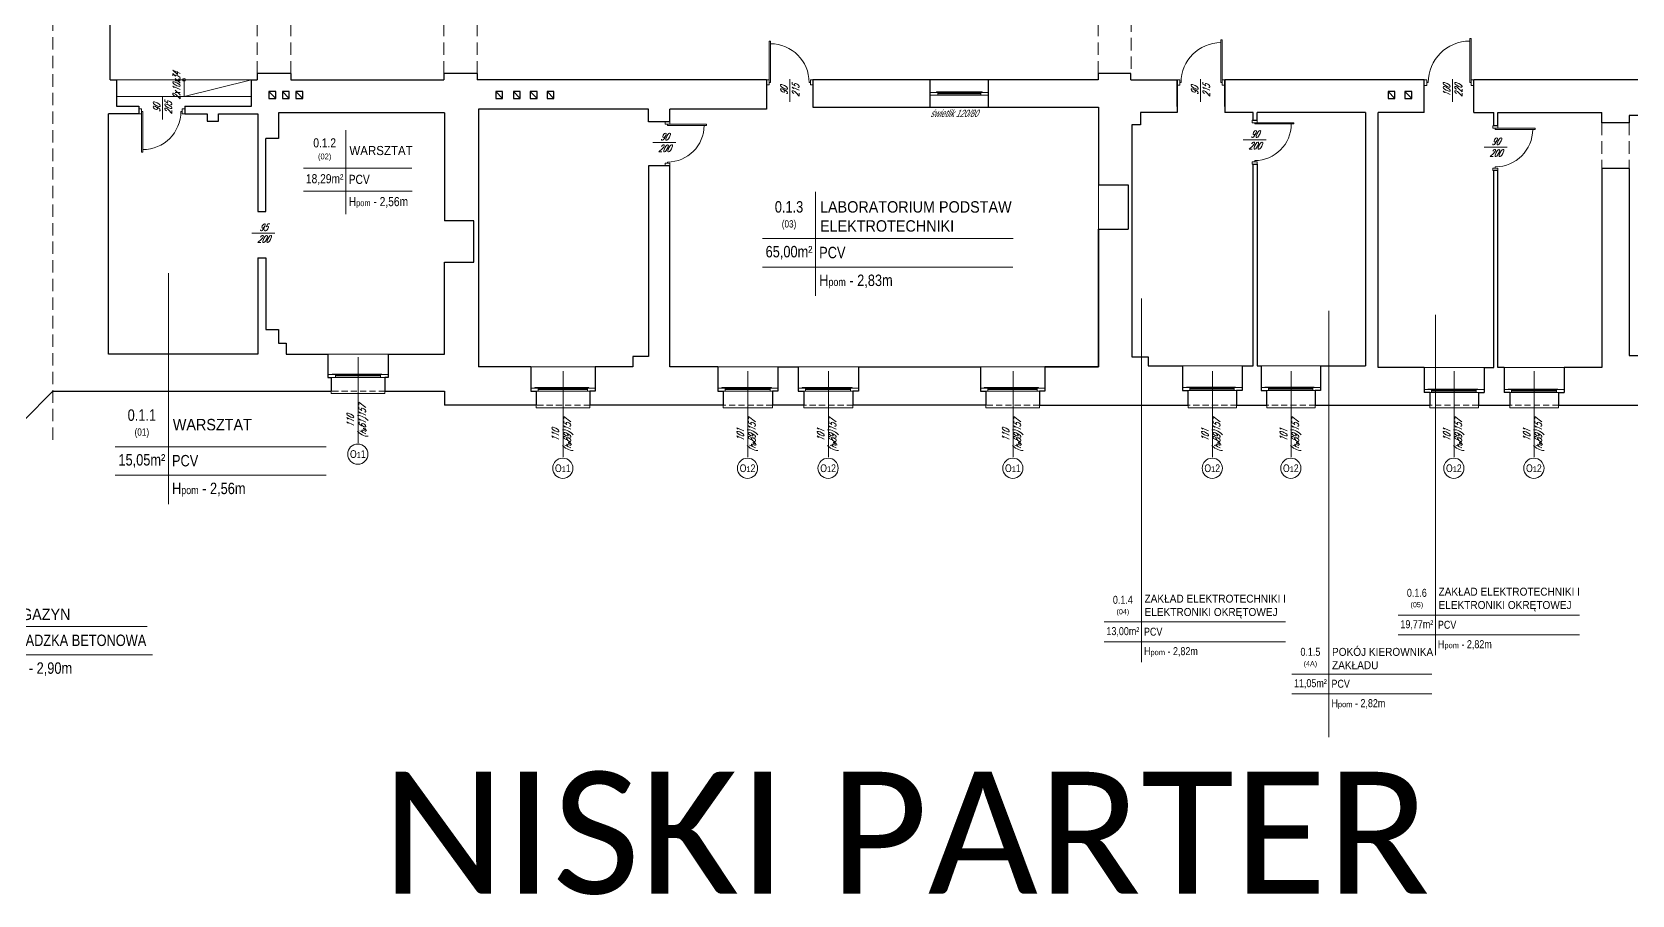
# Model space of a CAD drawing. Header units: millimetres. Extents: x -18485 to 40303, y -22087 to 35064.
# Drawn here: x 7572 to 10850, y 22516 to 24285 of the extents above; entities that cross this region are included whole.
import ezdxf

# ---------------------------------------------------------------- set-up
doc = ezdxf.new("R2010")
doc.units = ezdxf.units.MM
doc.linetypes.add('DASHED', pattern=[19.05, 12.7, -6.35])
doc.layers.get('0').update_dxf_attribs({"lineweight": 25})
for name, color, linetype, lineweight in [('-01 parter niski - ściany', 2, 'Continuous', 25), ('01 parter - ściany', 2, 'Continuous', 25), ('01_ściany', 2, 'Continuous', 25), ('03-01_okna', 5, 'Continuous', 15), ('03_drzwi', 1, 'Continuous', 0), ('04-1_widok', 251, 'Continuous', 5), ('04-2_nad', 251, 'DASHED', 5), ('05-03_opis', 10, 'Continuous', 5), ('inw03-02_schody', 6, 'Continuous', 5)]:
    doc.layers.add(name, color=color, linetype=linetype, lineweight=lineweight)
doc.styles.add('ariel', font='arial.ttf', dxfattribs={"width": 0.8})
doc.styles.add('ariel_wym', font='simplex.shx', dxfattribs={"width": 0.65, "oblique": 25})
doc.styles.get("Standard").update_dxf_attribs({"font": 'txt.shx'})

# ---------------------------------------------------------------- blocks, each defined once
blk = doc.blocks.new('*U65')
blk.add_line((0, -0.375), (0, -0.4))
blk.add_lwpolyline([(0, 0.4), (0, 0.375), (0.8, 0.375), (0.8, 0.4), (0.05, 0.4), (-0.05, 0.4), (-0.05, 0.45), (0.05, 0.45), (0.05, 0.4)])
at = {"ltscale": 0.8}
blk.add_lwpolyline([(0.05, -0.4), (0.05, -0.45), (-0.05, -0.45), (-0.05, -0.4)], close=True, dxfattribs=at)
blk.add_arc((0, 0.375), 0.75, 270, 360)
blk = doc.blocks.new('*U66')
blk.add_line((0, -0.375), (0, -0.4))
blk.add_lwpolyline([(0, 0.4), (0, 0.375), (-0.8, 0.375), (-0.8, 0.4), (-0.05, 0.4), (0.05, 0.4), (0.05, 0.45), (-0.05, 0.45), (-0.05, 0.4)])
at = {"ltscale": 0.8}
blk.add_lwpolyline([(-0.05, -0.4), (-0.05, -0.45), (0.05, -0.45), (0.05, -0.4)], close=True, dxfattribs=at)
blk.add_arc((0, 0.375), 0.75, 180, 270)
blk = doc.blocks.new('*U67')
blk.add_line((0, -0.375), (0, -0.4))
blk.add_lwpolyline([(0, 0.4), (0, 0.375), (-0.8, 0.375), (-0.8, 0.4), (-0.05, 0.4), (0.05, 0.4), (0.05, 0.45), (-0.05, 0.45), (-0.05, 0.4)])
at = {"ltscale": 0.8}
blk.add_lwpolyline([(-0.05, -0.4), (-0.05, -0.45), (0.05, -0.45), (0.05, -0.4)], close=True, dxfattribs=at)
blk.add_arc((0, 0.375), 0.75, 180, 270)
blk = doc.blocks.new('*U68')
blk.add_line((0, 0.375), (0, 0.4))
at = {"ltscale": 0.8}
blk.add_lwpolyline([(-0.05, 0.4), (-0.05, 0.45), (0.05, 0.45), (0.05, 0.4)], close=True, dxfattribs=at)
blk.add_lwpolyline([(0, -0.4), (0, -0.375), (-0.8, -0.375), (-0.8, -0.4), (-0.05, -0.4), (0.05, -0.4), (0.05, -0.45), (-0.05, -0.45), (-0.05, -0.4)])
blk.add_arc((0, -0.375), 0.75, 90, 180)

msp = doc.modelspace()

# ---------------------------------------------------------------- linework, layer by layer
at = {"layer": '-01 parter niski - ściany'}
for p, q in [((7732.1, 24187.1), (7732.1, 24401.1)), ((8102.1, 24200.1), (8033.1, 24200.1)), ((8033.1, 24200.1), (8033.1, 24187.1)), ((8102.1, 24200.1), (8102.1, 24187.1)), ((8484.1, 24200.1), (8416.1, 24200.1)), ((8416.1, 24200.1), (8416.1, 24187.1)), ((8484.1, 24200.1), (8484.1, 24187.1)), ((9823.1, 24200.1), (9756.1, 24200.1)), ((9756.1, 24200.1), (9756.1, 24187.1)), ((9823.1, 24187.1), (9823.1, 24200.1)), ((7732.1, 24187.1), (7745.1, 24187.1)), ((7745.1, 24187.1), (7745.1, 24133.1)), ((8022.1, 24133.1), (8022.1, 24187.1)), ((8022.1, 24187.1), (8033.1, 24187.1)), ((8102.1, 24187.1), (8416.1, 24187.1)), ((9077.1, 24187.1), (8484.1, 24187.1)), ((9077.1, 24187.1), (9077.1, 24127.1)), ((9756.1, 24187.1), (9172.1, 24187.1)), ((9172.1, 24187.1), (9172.1, 24131.1)), ((9823.1, 24187.1), (9918.1, 24187.1)), ((9918.1, 24132.1), (9918.1, 24187.1)), ((9918.1, 24187.1), (9918.1, 24120.1)), ((10016.1, 24132.1), (10016.1, 24187.1)), ((10424.1, 24187.1), (10016.1, 24187.1)), ((10016.1, 24187.1), (10016.1, 24120.1)), ((10424.1, 24120.1), (10424.1, 24187.1)), ((10526.1, 24120.1), (10526.1, 24187.1)), ((10930.1, 24187.1), (10526.1, 24187.1)), ((7745.1, 24133.1), (7791.1, 24133.1)), ((7791.1, 24133.1), (7791.1, 24117.1)), ((7885.1, 24133.1), (8022.1, 24133.1)), ((7885.1, 24133.1), (7885.1, 24117.1)), ((8835.1, 24127.1), (8487.1, 24127.1)), ((8487.1, 24127.1), (8487.1, 23599.1)), ((8835.1, 24101.1), (8835.1, 24127.1)), ((9077.1, 24127.1), (8879.1, 24127.1)), ((8879.1, 24101.1), (8879.1, 24127.1)), ((9172.1, 24131.1), (9757.1, 24131.1)), ((9757.1, 24131.1), (9757.1, 23972.1)), ((7729.1, 23625.1), (7729.1, 24117.1)), ((7791.1, 24117.1), (7729.1, 24117.1)), ((7885.1, 24117.1), (7931.1, 24117.1)), ((7931.1, 24117.1), (7931.1, 24102.1)), ((7931.1, 24102.1), (7954.1, 24102.1)), ((7954.1, 24102.1), (7954.1, 24117.1)), ((7954.1, 24117.1), (8035.1, 24117.1)), ((8035.1, 24117.1), (8035.1, 23917.1)), ((8417.1, 24119.1), (8077.1, 24119.1)), ((8077.1, 24119.1), (8077.1, 24067.1)), ((8417.1, 24119.1), (8417.1, 23898.1)), ((8879.1, 24101.1), (8835.1, 24101.1)), ((9843.1, 24095.1), (9825.1, 24095.1)), ((9825.1, 24095.1), (9825.1, 23619.1)), ((9918.1, 24120.1), (9843.1, 24120.1)), ((9843.1, 24120.1), (9843.1, 24095.1)), ((10074.1, 24120.1), (10016.1, 24120.1)), ((10074.1, 24104.1), (10074.1, 24120.1)), ((10074.1, 24104.1), (10074.1, 24120.1)), ((10074.1, 24104.1), (10082.1, 24104.1)), ((10304.1, 24120.1), (10082.1, 24120.1)), ((10082.1, 24104.1), (10082.1, 24120.1)), ((10304.1, 24120.1), (10304.1, 23601.1)), ((10424.1, 24120.1), (10330.1, 24120.1)), ((10330.1, 23597.1), (10330.1, 24120.1)), ((10526.1, 24120.1), (10567.1, 24120.1)), ((10567.1, 24093.1), (10567.1, 24120.1)), ((10575.1, 24093.1), (10567.1, 24093.1)), ((10575.1, 24093.1), (10575.1, 24120.1)), ((10575.1, 24120.1), (10788.1, 24120.1)), ((10788.1, 24099.1), (10788.1, 24120.1)), ((10844.1, 24099.1), (10788.1, 24099.1)), ((10867.1, 24114.1), (10844.1, 24114.1)), ((10844.1, 24114.1), (10844.1, 24099.1)), ((8051.1, 23917.1), (8051.1, 24067.1)), ((8077.1, 24067.1), (8051.1, 24067.1)), ((8879.1, 24011.1), (8835.1, 24011.1)), ((8835.1, 24011.1), (8835.1, 23620.1)), ((8879.1, 23599.1), (8879.1, 24011.1)), ((8879.1, 23599.1), (8879.1, 24011.1)), ((10074.1, 23601.1), (10074.1, 24014.1)), ((10074.1, 24014.1), (10082.1, 24014.1)), ((10082.1, 24014.1), (10082.1, 23601.1)), ((10567.1, 23597.1), (10567.1, 24001.1)), ((10575.1, 24001.1), (10567.1, 24001.1)), ((10575.1, 23597.1), (10575.1, 24001.1)), ((10844.1, 24005.1), (10788.1, 24005.1)), ((10788.1, 24005.1), (10788.1, 23597.1)), ((10844.1, 24005.1), (10844.1, 23622.1)), ((9757.1, 23972.1), (9818.1, 23972.1)), ((9818.1, 23972.1), (9818.1, 23881.1)), ((8035.1, 23917.1), (8051.1, 23917.1)), ((8477.1, 23898.1), (8417.1, 23898.1)), ((8477.1, 23813.1), (8477.1, 23898.1)), ((9757.1, 23599.1), (9757.1, 23881.1)), ((9757.1, 23881.1), (9818.1, 23881.1)), ((9757.1, 23881.1), (9757.1, 23599.1)), ((8035.1, 23822.1), (8051.1, 23822.1)), ((8035.1, 23822.1), (8035.1, 23625.1)), ((8051.1, 23822.1), (8051.1, 23675.1)), ((8417.1, 23625.1), (8417.1, 23813.1)), ((8417.1, 23813.1), (8477.1, 23813.1)), ((8051.1, 23675.1), (8077.1, 23675.1)), ((8077.1, 23675.1), (8077.1, 23647.1)), ((8077.1, 23647.1), (8093.1, 23647.1)), ((8093.1, 23647.1), (8093.1, 23625.1)), ((8035.1, 23625.1), (7729.1, 23625.1)), ((8093.1, 23625.1), (8178.1, 23625.1)), ((8178.1, 23625.1), (8178.1, 23601.1)), ((8178.1, 23625.1), (8178.1, 23577.1)), ((8302.1, 23625.1), (8302.1, 23601.1)), ((8302.1, 23625.1), (8417.1, 23625.1)), ((8302.1, 23625.1), (8302.1, 23601.1)), ((8302.1, 23625.1), (8302.1, 23577.1)), ((8835.1, 23620.1), (8803.1, 23620.1)), ((8803.1, 23620.1), (8803.1, 23599.1)), ((9825.1, 23619.1), (9859.1, 23619.1)), ((9859.1, 23619.1), (9859.1, 23601.1)), ((10844.1, 23622.1), (10891.1, 23622.1)), ((8178.1, 23577.1), (8185.1, 23577.1)), ((8185.1, 23577.1), (8185.1, 23549.1)), ((8302.1, 23577.1), (8295.1, 23577.1)), ((8295.1, 23577.1), (8295.1, 23549.1)), ((8594.1, 23599.1), (8487.1, 23599.1)), ((8594.1, 23599.1), (8594.1, 23549.1)), ((8803.1, 23599.1), (8726.1, 23599.1)), ((8726.1, 23599.1), (8726.1, 23549.1)), ((8977.1, 23599.1), (8879.1, 23599.1)), ((8977.1, 23599.1), (8977.1, 23549.1)), ((9100.1, 23599.1), (9142.1, 23599.1)), ((9100.1, 23599.1), (9100.1, 23549.1)), ((9142.1, 23599.1), (9142.1, 23549.1)), ((9265.1, 23599.1), (9515.1, 23599.1)), ((9265.1, 23599.1), (9265.1, 23549.1)), ((9515.1, 23599.1), (9515.1, 23549.1)), ((9647.1, 23599.1), (9757.1, 23599.1)), ((9757.1, 23599.1), (9647.1, 23599.1)), ((9647.1, 23599.1), (9647.1, 23549.1)), ((9859.1, 23601.1), (9929.1, 23601.1)), ((9929.1, 23601.1), (9929.1, 23550.1)), ((10051.1, 23601.1), (10051.1, 23550.1)), ((10051.1, 23601.1), (10074.1, 23601.1)), ((10082.1, 23601.1), (10090.1, 23601.1)), ((10090.1, 23601.1), (10090.1, 23550.1)), ((10212.1, 23601.1), (10304.1, 23601.1)), ((10212.1, 23601.1), (10212.1, 23550.1)), ((10424.1, 23597.1), (10330.1, 23597.1)), ((10424.1, 23597.1), (10424.1, 23546.1)), ((10547.1, 23597.1), (10567.1, 23597.1)), ((10547.1, 23597.1), (10547.1, 23546.1)), ((10588.1, 23597.1), (10575.1, 23597.1)), ((10588.1, 23597.1), (10588.1, 23546.1)), ((10788.1, 23597.1), (10711.1, 23597.1)), ((10711.1, 23597.1), (10711.1, 23546.1)), ((7615.1, 23549.1), (8185.1, 23549.1)), ((8295.1, 23549.1), (8417.1, 23549.1)), ((8417.1, 23549.1), (8417.1, 23520.1)), ((8594.1, 23549.1), (8605.1, 23549.1)), ((8605.1, 23549.1), (8605.1, 23520.1)), ((8726.1, 23549.1), (8715.1, 23549.1)), ((8715.1, 23549.1), (8715.1, 23520.1)), ((8977.1, 23549.1), (8988.1, 23549.1)), ((8988.1, 23549.1), (8988.1, 23520.1)), ((9100.1, 23549.1), (9089.1, 23549.1)), ((9089.1, 23549.1), (9089.1, 23520.1)), ((9142.1, 23549.1), (9153.1, 23549.1)), ((9153.1, 23549.1), (9153.1, 23520.1)), ((9265.1, 23549.1), (9254.1, 23549.1)), ((9254.1, 23549.1), (9254.1, 23520.1)), ((9515.1, 23549.1), (9526.1, 23549.1)), ((9526.1, 23549.1), (9526.1, 23520.1)), ((9647.1, 23549.1), (9636.1, 23549.1)), ((9636.1, 23549.1), (9636.1, 23520.1)), ((9929.1, 23550.1), (9940.1, 23550.1)), ((9940.1, 23550.1), (9940.1, 23520.1)), ((10051.1, 23550.1), (10040.1, 23550.1)), ((10051.1, 23550.1), (10040.1, 23550.1)), ((10040.1, 23550.1), (10040.1, 23520.1)), ((10090.1, 23550.1), (10101.1, 23550.1)), ((10101.1, 23550.1), (10101.1, 23520.1)), ((10212.1, 23550.1), (10201.1, 23550.1)), ((10212.1, 23550.1), (10201.1, 23550.1)), ((10201.1, 23550.1), (10201.1, 23520.1)), ((10435.6, 23546.1), (10424.1, 23546.1)), ((10435.6, 23546.1), (10435.6, 23520.1)), ((10535.6, 23546.1), (10547.1, 23546.1)), ((10535.6, 23546.1), (10535.6, 23520.1)), ((10599.6, 23546.1), (10588.1, 23546.1)), ((10599.6, 23546.1), (10599.6, 23520.1)), ((10699.6, 23546.1), (10711.1, 23546.1)), ((10699.6, 23546.1), (10699.6, 23520.1)), ((8605.1, 23520.1), (8417.1, 23520.1)), ((8988.1, 23520.1), (8715.1, 23520.1)), ((9153.1, 23520.1), (9089.1, 23520.1)), ((9526.1, 23520.1), (9254.1, 23520.1)), ((9636.1, 23520.1), (9940.1, 23520.1)), ((10040.1, 23520.1), (10101.1, 23520.1)), ((10201.1, 23520.1), (10435.6, 23520.1)), ((10535.6, 23520.1), (10599.6, 23520.1)), ((10699.6, 23520.1), (10936.6, 23520.1))]:
    msp.add_line(p, q, dxfattribs=at)
at = {"layer": '01 parter - ściany'}
msp.add_line((7555.1, 23489.1), (7615.1, 23549.1), dxfattribs=at)
at = {"layer": '01_ściany'}
for p, q in [((8071.6, 24148.8), (8057.6, 24162.8)), ((8099, 24148.8), (8085, 24162.8)), ((8126.7, 24148.8), (8112.7, 24162.8)), ((8536.3, 24148.8), (8522.3, 24162.8)), ((8572.4, 24148.8), (8558.4, 24162.8)), ((8607, 24148.8), (8593, 24162.8)), ((8641.3, 24148.8), (8627.3, 24162.8)), ((9411.9, 24131.1), (9411.9, 24187.1)), ((9531.9, 24131.1), (9531.9, 24187.1)), ((10364.5, 24148.8), (10350.5, 24162.8)), ((10398.9, 24148.8), (10384.9, 24162.8))]:
    msp.add_line(p, q, dxfattribs=at)
for points in [[(8071.6, 24162.8), (8057.6, 24162.8), (8057.6, 24148.8), (8071.6, 24148.8)], [(8099, 24162.8), (8085, 24162.8), (8085, 24148.8), (8099, 24148.8)], [(8126.7, 24162.8), (8112.7, 24162.8), (8112.7, 24148.8), (8126.7, 24148.8)], [(8536.3, 24162.8), (8522.3, 24162.8), (8522.3, 24148.8), (8536.3, 24148.8)], [(8572.4, 24162.8), (8558.4, 24162.8), (8558.4, 24148.8), (8572.4, 24148.8)], [(8607, 24162.8), (8593, 24162.8), (8593, 24148.8), (8607, 24148.8)], [(8641.3, 24162.8), (8627.3, 24162.8), (8627.3, 24148.8), (8641.3, 24148.8)], [(10364.5, 24162.8), (10350.5, 24162.8), (10350.5, 24148.8), (10364.5, 24148.8)], [(10398.9, 24162.8), (10384.9, 24162.8), (10384.9, 24148.8), (10398.9, 24148.8)]]:
    msp.add_lwpolyline(points, close=True, dxfattribs=at)
at = {"layer": '03-01_okna', "linetype": 'Continuous', "lineweight": 0}
for p, q in [((9428.9, 24162.3), (9428.9, 24158.3)), ((9514.9, 24160.3), (9428.9, 24160.3)), ((9514.9, 24159.8), (9428.9, 24159.8)), ((9514.9, 24162.3), (9514.9, 24158.3)), ((9515.9, 24158.3), (9427.9, 24158.3)), ((9427.9, 24155.3), (9515.9, 24155.3)), ((8286.1, 23580.1), (8194.1, 23580.1)), ((8194.1, 23577.1), (8286.1, 23577.1)), ((8195.1, 23584.1), (8195.1, 23580.1)), ((8285.1, 23582.1), (8195.1, 23582.1)), ((8285.1, 23581.6), (8195.1, 23581.6)), ((8285.1, 23584.1), (8285.1, 23580.1)), ((8185.1, 23549.1), (8185.1, 23544.1)), ((8295.1, 23544.1), (8185.1, 23544.1)), ((8295.1, 23549.1), (8295.1, 23544.1)), ((8710.1, 23552.1), (8609.1, 23552.1)), ((8609.1, 23549.1), (8710.1, 23549.1)), ((8610.1, 23556.1), (8610.1, 23552.1)), ((8709.1, 23554.1), (8610.1, 23554.1)), ((8709.1, 23553.6), (8610.1, 23553.6)), ((8709.1, 23556.1), (8709.1, 23552.1)), ((9084.1, 23552.1), (8992.1, 23552.1)), ((8992.1, 23549.1), (9084.1, 23549.1)), ((8993.1, 23556.1), (8993.1, 23552.1)), ((9083.1, 23554.1), (8993.1, 23554.1)), ((9083.1, 23553.6), (8993.1, 23553.6)), ((9083.1, 23556.1), (9083.1, 23552.1)), ((9249.1, 23552.1), (9157.1, 23552.1)), ((9157.1, 23549.1), (9249.1, 23549.1)), ((9158.1, 23556.1), (9158.1, 23552.1)), ((9248.1, 23554.1), (9158.1, 23554.1)), ((9248.1, 23553.6), (9158.1, 23553.6)), ((9248.1, 23556.1), (9248.1, 23552.1)), ((9631.1, 23552.1), (9530.1, 23552.1)), ((9530.1, 23549.1), (9631.1, 23549.1)), ((9531.1, 23556.1), (9531.1, 23552.1)), ((9630.1, 23554.1), (9531.1, 23554.1)), ((9630.1, 23553.6), (9531.1, 23553.6)), ((9630.1, 23556.1), (9630.1, 23552.1)), ((10035.1, 23553.1), (9944.1, 23553.1)), ((9944.1, 23550.1), (10035.1, 23550.1)), ((9945.1, 23557.1), (9945.1, 23553.1)), ((10034.1, 23555.1), (9945.1, 23555.1)), ((10034.1, 23554.6), (9945.1, 23554.6)), ((10034.1, 23557.1), (10034.1, 23553.1)), ((10196.1, 23553.1), (10105.1, 23553.1)), ((10105.1, 23550.1), (10196.1, 23550.1)), ((10106.1, 23557.1), (10106.1, 23553.1)), ((10195.1, 23555.1), (10106.1, 23555.1)), ((10195.1, 23554.6), (10106.1, 23554.6)), ((10195.1, 23557.1), (10195.1, 23553.1)), ((10531.1, 23549.1), (10439.1, 23549.1)), ((10439.1, 23546.1), (10531.1, 23546.1)), ((10440.1, 23553.1), (10440.1, 23549.1)), ((10530.1, 23551.1), (10440.1, 23551.1)), ((10530.1, 23550.6), (10440.1, 23550.6)), ((10530.1, 23553.1), (10530.1, 23549.1)), ((10695.1, 23549.1), (10603.1, 23549.1)), ((10603.1, 23546.1), (10695.1, 23546.1)), ((10604.1, 23553.1), (10604.1, 23549.1)), ((10694.1, 23551.1), (10604.1, 23551.1)), ((10694.1, 23550.6), (10604.1, 23550.6)), ((10694.1, 23553.1), (10694.1, 23549.1)), ((8605.1, 23520.1), (8605.1, 23515.1)), ((8715.1, 23515.1), (8605.1, 23515.1)), ((8715.1, 23520.1), (8715.1, 23515.1)), ((8988.1, 23520.1), (8988.1, 23515.1)), ((9089.1, 23515.1), (8988.1, 23515.1)), ((9089.1, 23520.1), (9089.1, 23515.1)), ((9153.1, 23520.1), (9153.1, 23515.1)), ((9254.1, 23515.1), (9153.1, 23515.1)), ((9254.1, 23520.1), (9254.1, 23515.1)), ((9526.1, 23520.1), (9526.1, 23515.1)), ((9636.1, 23515.1), (9526.1, 23515.1)), ((9636.1, 23520.1), (9636.1, 23515.1)), ((9941.1, 23520.1), (9941.1, 23515.1)), ((10040.1, 23515.1), (9941.1, 23515.1)), ((10040.1, 23520.1), (10040.1, 23515.1)), ((10102.1, 23520.1), (10102.1, 23515.1)), ((10201.1, 23515.1), (10102.1, 23515.1)), ((10201.1, 23520.1), (10201.1, 23515.1)), ((10435.6, 23520.1), (10435.6, 23515.1)), ((10535.6, 23515.1), (10435.6, 23515.1)), ((10535.6, 23520.1), (10535.6, 23515.1)), ((10599.6, 23520.1), (10599.6, 23515.1)), ((10699.6, 23515.1), (10599.6, 23515.1)), ((10699.6, 23520.1), (10699.6, 23515.1))]:
    msp.add_line(p, q, dxfattribs=at)
at = {"layer": '03-01_okna', "linetype": 'DASHED'}
for p, q in [((8295.1, 23549.1), (8185.1, 23549.1)), ((8715.1, 23520.1), (8605.1, 23520.1)), ((9089.1, 23520.1), (8988.1, 23520.1)), ((9254.1, 23520.1), (9153.1, 23520.1)), ((9636.1, 23520.1), (9526.1, 23520.1)), ((10040.1, 23520.1), (9941.1, 23520.1)), ((10201.1, 23520.1), (10102.1, 23520.1)), ((10535.6, 23520.1), (10435.6, 23520.1)), ((10699.6, 23520.1), (10599.6, 23520.1))]:
    msp.add_line(p, q, dxfattribs=at)
at = {"layer": '03-01_okna', "linetype": 'Continuous', "lineweight": 0}
for points in [[(9411.9, 24161.3), (9427.9, 24161.3), (9427.9, 24155.3), (9411.9, 24155.3)], [(9515.9, 24161.3), (9531.9, 24161.3), (9531.9, 24155.3), (9515.9, 24155.3)], [(8179.1, 23583.1), (8194.1, 23583.1), (8194.1, 23577.1), (8179.1, 23577.1)], [(8286.1, 23583.1), (8302.1, 23583.1), (8302.1, 23577.1), (8286.1, 23577.1)], [(8594.1, 23555.1), (8609.1, 23555.1), (8609.1, 23549.1), (8594.1, 23549.1)], [(8710.1, 23555.1), (8726.1, 23555.1), (8726.1, 23549.1), (8710.1, 23549.1)], [(8977.1, 23555.1), (8992.1, 23555.1), (8992.1, 23549.1), (8977.1, 23549.1)], [(9084.1, 23555.1), (9100.1, 23555.1), (9100.1, 23549.1), (9084.1, 23549.1)], [(9142.1, 23555.1), (9157.1, 23555.1), (9157.1, 23549.1), (9142.1, 23549.1)], [(9249.1, 23555.1), (9265.1, 23555.1), (9265.1, 23549.1), (9249.1, 23549.1)], [(9515.1, 23555.1), (9530.1, 23555.1), (9530.1, 23549.1), (9515.1, 23549.1)], [(9631.1, 23555.1), (9647.1, 23555.1), (9647.1, 23549.1), (9631.1, 23549.1)], [(9929.1, 23556.1), (9944.1, 23556.1), (9944.1, 23550.1), (9929.1, 23550.1)], [(10035.1, 23556.1), (10051.1, 23556.1), (10051.1, 23550.1), (10035.1, 23550.1)], [(10090.1, 23556.1), (10105.1, 23556.1), (10105.1, 23550.1), (10090.1, 23550.1)], [(10196.1, 23556.1), (10212.1, 23556.1), (10212.1, 23550.1), (10196.1, 23550.1)], [(10424.1, 23552.1), (10439.1, 23552.1), (10439.1, 23546.1), (10424.1, 23546.1)], [(10531.1, 23552.1), (10547.1, 23552.1), (10547.1, 23546.1), (10531.1, 23546.1)], [(10588.1, 23552.1), (10603.1, 23552.1), (10603.1, 23546.1), (10588.1, 23546.1)], [(10695.1, 23552.1), (10711.1, 23552.1), (10711.1, 23546.1), (10695.1, 23546.1)]]:
    msp.add_lwpolyline(points, close=True, dxfattribs=at)
for points in [[(9518.9, 24161.3), (9518.9, 24162.3), (9424.9, 24162.3), (9424.9, 24161.3)], [(8289.1, 23583.1), (8289.1, 23584.1), (8187.1, 23584.1), (8187.1, 23583.1)], [(8713.1, 23555.1), (8713.1, 23556.1), (8602.1, 23556.1), (8602.1, 23555.1)], [(9087.1, 23555.1), (9087.1, 23556.1), (8985.1, 23556.1), (8985.1, 23555.1)], [(9252.1, 23555.1), (9252.1, 23556.1), (9150.1, 23556.1), (9150.1, 23555.1)], [(9634.1, 23555.1), (9634.1, 23556.1), (9523.1, 23556.1), (9523.1, 23555.1)], [(10038.1, 23556.1), (10038.1, 23557.1), (9937.1, 23557.1), (9937.1, 23556.1)], [(10199.1, 23556.1), (10199.1, 23557.1), (10098.1, 23557.1), (10098.1, 23556.1)], [(10534.1, 23552.1), (10534.1, 23553.1), (10432.1, 23553.1), (10432.1, 23552.1)], [(10698.1, 23552.1), (10698.1, 23553.1), (10596.1, 23553.1), (10596.1, 23552.1)]]:
    msp.add_lwpolyline(points, dxfattribs=at)
at = {"layer": '04-1_widok'}
for p, q in [((9757.1, 23972.1), (9757.1, 23881.1)), ((8178.1, 23625.1), (8302.1, 23625.1)), ((8594.1, 23599.1), (8727.1, 23599.1)), ((8977.1, 23599.1), (9101.1, 23599.1)), ((9142.1, 23599.1), (9266.1, 23599.1)), ((9515.1, 23599.1), (9648.1, 23599.1)), ((9929.1, 23601.1), (10051.1, 23601.1)), ((10090.1, 23601.1), (10212.1, 23601.1)), ((10424.1, 23597.1), (10547.1, 23597.1)), ((10588.1, 23597.1), (10711.1, 23597.1))]:
    msp.add_line(p, q, dxfattribs=at)
at = {"layer": '04-2_nad', "ltscale": 2}
for p, q in [((8033.1, 24200.1), (8033.1, 24388.1)), ((8102.1, 24200.1), (8102.1, 24388.1)), ((8416.1, 24200.1), (8416.1, 24388.1)), ((8484.1, 24200.1), (8484.1, 24388.1)), ((9756.1, 24200.1), (9756.1, 24387.1)), ((9824.1, 24387.1), (9824.1, 24200.1)), ((10788.1, 24099.1), (10788.1, 24005.1)), ((10844.1, 24099.1), (10844.1, 24005.1))]:
    msp.add_line(p, q, dxfattribs=at)
at = {"layer": '05-03_opis', "linetype": 'DASHED', "ltscale": 2}
msp.add_line((7615.1, 23449.1), (7615.1, 27506), dxfattribs=at)
at = {"layer": '05-03_opis', "lineweight": 0}
for p, q in [((9124.7, 24141.7), (9124.7, 24188.2)), ((9965.8, 24141.7), (9965.8, 24188.2)), ((10482.6, 24141.7), (10482.6, 24188.2)), ((7839.3, 24106), (7839.3, 24152.5)), ((10100.5, 24064.3), (10053.3, 24064.3)), ((8891.2, 24058.8), (8844, 24058.8)), ((10594.3, 24049.3), (10547.1, 24049.3)), ((8069.8, 23872.8), (8022.6, 23872.8)), ((8240.1, 23618.6), (8240.1, 23442.6)), ((8660.1, 23589.6), (8660.1, 23413.6)), ((9038.6, 23589.6), (9038.6, 23413.6)), ((9203.6, 23589.6), (9203.6, 23413.6)), ((9582.1, 23589.6), (9582.1, 23413.6)), ((9990.6, 23589.6), (9990.6, 23413.6)), ((10151.6, 23589.6), (10151.6, 23413.6)), ((10485.6, 23589.6), (10485.6, 23413.6)), ((10649.6, 23589.6), (10649.6, 23413.6))]:
    msp.add_line(p, q, dxfattribs=at)
at = {"layer": '05-03_opis'}
for p, q in [((8215.2, 24084.2), (8215.2, 23911.9)), ((8128.1, 24005.8), (8350.6, 24005.8)), ((8128.1, 23959.1), (8350.8, 23959.1)), ((9177.6, 23957.7), (9177.6, 23744.3)), ((9068.6, 23861.6), (9582, 23861.6)), ((9068.6, 23803.2), (9581.7, 23803.2)), ((7851.7, 23791.1), (7851.7, 23317.6)), ((9845.2, 23739.1), (9845.2, 22993.7)), ((10228.8, 23713.5), (10228.8, 22839.7)), ((10447.4, 23705.2), (10447.4, 23008)), ((7742.8, 23434.9), (8174.5, 23434.9)), ((7742.8, 23376.5), (8174.5, 23376.5)), ((10371.2, 23090), (10742.7, 23090)), ((7371.3, 23066.7), (7808.1, 23066.7)), ((9768.9, 23075.8), (10140.4, 23075.8)), ((10371.2, 23049.2), (10742.3, 23049.2)), ((9768.9, 23034.9), (10140, 23034.9)), ((7371.9, 23008.4), (7819.3, 23008.4)), ((10153.1, 22969.1), (10440.3, 22969.1)), ((10153.1, 22928.3), (10440.2, 22928.3))]:
    msp.add_line(p, q, dxfattribs=at)
at = {"layer": '05-03_opis', "lineweight": 0}
for centre in [(8239.6, 23419.9), (8659.6, 23390.9), (9038.1, 23390.9), (9203.1, 23390.9), (9581.6, 23390.9), (9990.1, 23390.9), (10151.1, 23390.9), (10485.1, 23390.9), (10649.1, 23390.9)]:
    msp.add_circle(centre, 20.7, dxfattribs=at)
at = {"layer": 'inw03-02_schody'}
for p, q in [((8022.1, 24187.1), (7745.1, 24187.1)), ((7883.6, 24153.1), (7883.6, 24187.1)), ((7883.6, 24153.1), (8022.1, 24187.1)), ((8022.1, 24153.1), (7745.1, 24153.1))]:
    msp.add_line(p, q, dxfattribs=at)
msp.add_circle((7883.6, 24187.1), 3, dxfattribs=at)

# ---------------------------------------------------------------- block references
at = {"layer": '03_drzwi', "rotation": 90}
for name, p, xscale, yscale, zscale in [('*U66', (9124.6, 24181.8), -105.5555555555256, 105.5555555555256, 105.5555555555259), ('*U68', (9967.1, 24181.6), -108.8888888888578, 108.8888888888578, 108.8888888888593), ('*U68', (10475.1, 24181.4), -113.333333333303, 113.333333333303, 113.3333333333026), ('*U65', (7838.1, 24122.3), -104.4444444444161, 104.4444444444161, 104.4444444444146)]:
    msp.add_blockref(name, p, dxfattribs=dict(at, xscale=xscale, yscale=yscale, zscale=zscale))
at = {"layer": '03_drzwi'}
for p, xscale, yscale, zscale in [((8874.1, 24056.1), -99.99999999997453, 99.99999999997453, 99.99999999997534), ((10077.1, 24059.1), -99.99999999997453, 99.99999999997453, 99.99999999997534), ((10570, 24047.1), -102.2222222221935, 102.2222222221935, 102.2222222221926)]:
    msp.add_blockref('*U67', p, dxfattribs=dict(at, xscale=xscale, yscale=yscale, zscale=zscale))

# ---------------------------------------------------------------- texts
at = {"insert": (8288.8, 22768.9), "char_height": 2.5, "width": 3076.14, "attachment_point": 1}
msp.add_mtext('{\\fCalibri|b0|i0|c0|p34;\\H100x;NISKI PARTER}', dxfattribs=at)
at = {"layer": '05-03_opis', "lineweight": 0, "attachment_point": 5, "rotation": 90, "style": 'ariel_wym'}
for s, insert, char_height, width in [('2x10x34', (7867.9, 24174.9), 15, 55), ('90\\P215', (9124.7, 24165.1), 14.4, 68.936), ('90\\P215', (9965.8, 24165.1), 14.4, 68.936), ('100\\P220', (10482.6, 24165.1), 14.4, 68.936), ('90\\P205', (7839.3, 24129.5), 14.4, 68.936), ('110\\P({\\H0.8333x;h\\H0.6x;p}61)157', (8239, 23487.5), 14.4, 62.661), ('110\\P({\\H0.8333x;h\\H0.6x;p}89)157', (8659, 23458.5), 14.4, 62.661), ('101\\P({\\H0.8333x;h\\H0.6x;p}89)157', (9037.5, 23458.5), 14.4, 62.661), ('101\\P({\\H0.8333x;h\\H0.6x;p}89)157', (9202.5, 23458.5), 14.4, 62.661), ('110\\P({\\H0.8333x;h\\H0.6x;p}89)157', (9581.1, 23458.5), 14.4, 62.661), ('101\\P({\\H0.8333x;h\\H0.6x;p}89)157', (9989.5, 23458.5), 14.4, 62.661), ('101\\P({\\H0.8333x;h\\H0.6x;p}89)157', (10150.5, 23458.5), 14.4, 62.661), ('101\\P({\\H0.8333x;h\\H0.6x;p}89)157', (10484.5, 23458.5), 14.4, 62.661), ('101\\P({\\H0.8333x;h\\H0.6x;p}89)157', (10648.5, 23458.5), 14.4, 62.661)]:
    msp.add_mtext(s, dxfattribs=dict(at, insert=insert, char_height=char_height, width=width))
at = {"layer": '05-03_opis', "lineweight": 0, "attachment_point": 5}
for s, insert, char_height, width, style in [('{\\fArial CE|b0|i0|c238|p34;świetlik 120/80}', (9461, 24118.2), 15, 142.953, 'ariel_wym'), ('90\\P200', (8867.8, 24058.8), 14.4, 68.936, 'ariel_wym'), ('90\\P200', (10077.1, 24064.3), 14.4, 68.936, 'ariel_wym'), ('90\\P200', (10570.9, 24049.3), 14.4, 68.936, 'ariel_wym'), ('95\\P200', (8046.4, 23872.8), 14.4, 68.936, 'ariel_wym'), ('O{\\H0.7576x;1}1', (8239.6, 23419.9), 15.84, 75.194, 'ariel'), ('O{\\H0.7576x;1}1', (8659.6, 23390.9), 15.84, 75.194, 'ariel'), ('O{\\H0.7576x;1}2', (9038.1, 23390.9), 15.84, 75.194, 'ariel'), ('O{\\H0.7576x;1}2', (9203.1, 23390.9), 15.84, 75.194, 'ariel'), ('O{\\H0.7576x;1}1', (9581.6, 23390.9), 15.84, 75.194, 'ariel'), ('O{\\H0.7576x;1}2', (9990.1, 23390.9), 15.84, 75.194, 'ariel'), ('O{\\H0.7576x;1}2', (10151.1, 23390.9), 15.84, 75.194, 'ariel'), ('O{\\H0.7576x;1}2', (10485.1, 23390.9), 15.84, 75.194, 'ariel'), ('O{\\H0.7576x;1}2', (10649.1, 23390.9), 15.84, 75.194, 'ariel')]:
    msp.add_mtext(s, dxfattribs=dict(at, insert=insert, char_height=char_height, width=width, style=style))
at = {"layer": '05-03_opis', "style": 'ariel'}
for s, insert, char_height, width, attachment_point in [('{\\fArial|b0|i0|c238|p34;0.1.2\\P\\H0.6404x;(02)}', (8171.7, 24043.8), 18.739, 87.13, 5), ('\\W0.9;{\\fArial|b0|i0|c238|p34;WARSZTAT}', (8222.4, 24042), 18.739, 285.31, 4), ('{\\fArial|b0|i0|c238|p34;18,29m²}', (8171.7, 23982.6), 18.739, 87.13, 5), (' PCV', (8215.2, 23982.9), 18.74, 258.231, 4), ('{\\fArial|b0|i0|c238|p34; H\\H0.7x;pom\\H1.429x; - 2,56m}', (8215.2, 23935.5), 18.739, 258.231, 4), ('{\\fArial|b0|i0|c238|p34;0.1.3\\P\\H0.6404x;(03)}', (9123.1, 23909.1), 23.423, 108.913, 5), ('\\W0.9;{\\fArial|b0|i0|c238|p34;LABORATORIUM PODSTAW ELEKTROTECHNIKI}', (9186.5, 23906.9), 23.423, 413.509, 4), ('{\\fArial|b0|i0|c238|p34;65,00m²}', (9123.1, 23832.7), 23.423, 108.913, 5), (' PCV', (9177.6, 23832.9), 23.42, 322.789, 4), ('{\\fArial|b0|i0|c238|p34; H\\H0.7x;pom\\H1.429x; - 2,83m}', (9177.6, 23773.7), 23.423, 322.789, 4), ('{\\fArial|b0|i0|c238|p34;0.1.1\\P\\H0.6404x;(01)}', (7797.2, 23482.4), 23.423, 108.913, 5), ('\\W0.9;{\\fArial|b0|i0|c238|p34;WARSZTAT}', (7860.6, 23480.2), 23.423, 356.637, 4), ('{\\fArial|b0|i0|c238|p34;15,05m²}', (7797.2, 23406), 23.423, 108.913, 5), (' PCV', (7851.7, 23406.3), 23.42, 322.789, 4), ('{\\fArial|b0|i0|c238|p34; H\\H0.7x;pom\\H1.429x; - 2,56m}', (7851.7, 23347.1), 23.423, 322.789, 4), ('{\\fArial|b0|i0|c238|p34;0.1.6\\P\\H0.6404x;(05)}', (10409.3, 23123.3), 16.396, 76.239, 5), ('\\W0.9;{\\fArial|b0|i0|c238|p34;ZAKŁAD ELEKTROTECHNIKI I ELEKTRONIKI OKRĘTOWEJ}', (10453.7, 23121.8), 16.396, 289.456, 4), ('{\\fArial|b0|i0|c238|p34;0.1.4\\P\\H0.6404x;(04)}', (9807, 23109), 16.396, 76.239, 5), ('\\W0.9;{\\fArial|b0|i0|c238|p34;ZAKŁAD ELEKTROTECHNIKI I ELEKTRONIKI OKRĘTOWEJ}', (9851.4, 23107.5), 16.396, 289.456, 4), ('\\W0.9;{\\fArial|b0|i0|c238|p34;MAGAZYN}', (7505.4, 23091.3), 23.423, 356.637, 4), ('{\\fArial|b0|i0|c238|p34;19,77m²}', (10409.3, 23069.8), 16.396, 76.239, 5), (' PCV', (10447.4, 23070), 16.4, 225.952, 4), (' POSADZKA BETONOWA', (7496.5, 23038.1), 23.423, 322.789, 4), ('{\\fArial|b0|i0|c238|p34;13,00m²}', (9807, 23055.6), 16.396, 76.239, 5), (' PCV', (9845.2, 23055.8), 16.4, 225.952, 4), ('{\\fArial|b0|i0|c238|p34; H\\H0.7x;pom\\H1.429x; - 2,82m}', (9845.2, 23014.3), 16.396, 225.952, 4), ('{\\fArial|b0|i0|c238|p34;0.1.5\\P\\H0.6404x;(4A)}', (10191.2, 23002.4), 16.396, 76.239, 5), ('\\W0.9;{\\fArial|b0|i0|c238|p34;POKÓJ KIEROWNIKA\\PZAKŁADU}', (10235.5, 23000.8), 16.396, 289.456, 4), ('{\\fArial|b0|i0|c238|p34; H\\H0.7x;pom\\H1.429x; - 2,82m}', (10447.4, 23028.6), 16.396, 225.952, 4), ('{\\fArial|b0|i0|c238|p34; H\\H0.7x;pom\\H1.429x; - 2,90m}', (7496.5, 22978.9), 23.423, 322.789, 4), ('{\\fArial|b0|i0|c238|p34;11,05m²}', (10191.2, 22948.9), 16.396, 76.239, 5), (' PCV', (10229.3, 22949.1), 16.4, 225.952, 4), ('{\\fArial|b0|i0|c238|p34; H\\H0.7x;pom\\H1.429x; - 2,82m}', (10229.3, 22907.7), 16.396, 225.952, 4)]:
    msp.add_mtext(s, dxfattribs=dict(at, insert=insert, char_height=char_height, width=width, attachment_point=attachment_point))

doc.saveas('drawing.dxf')
